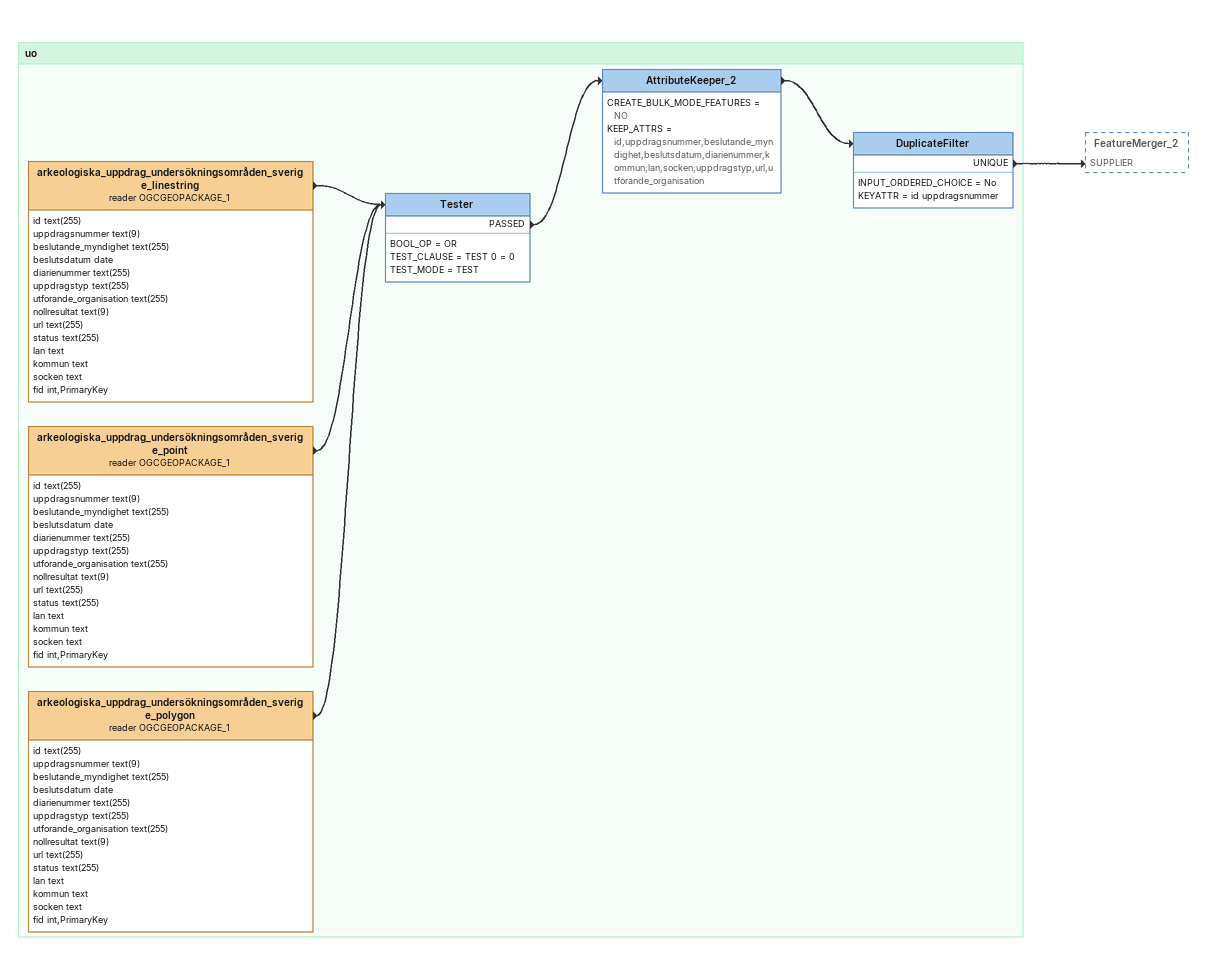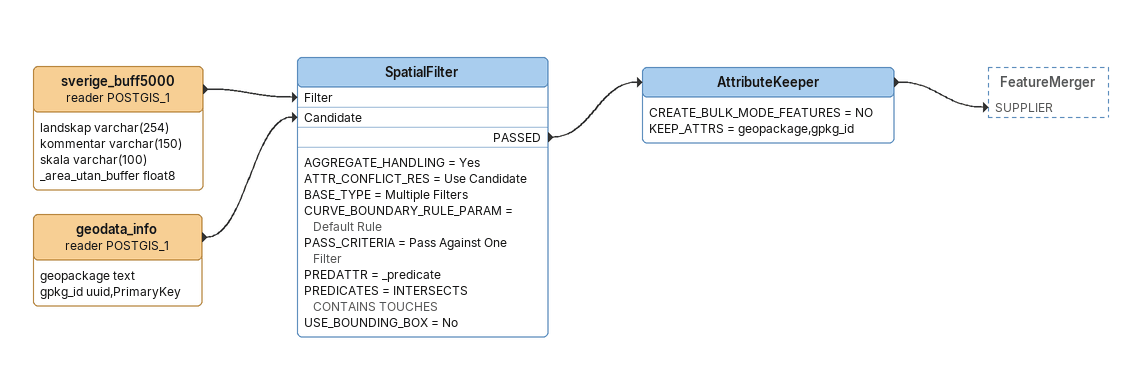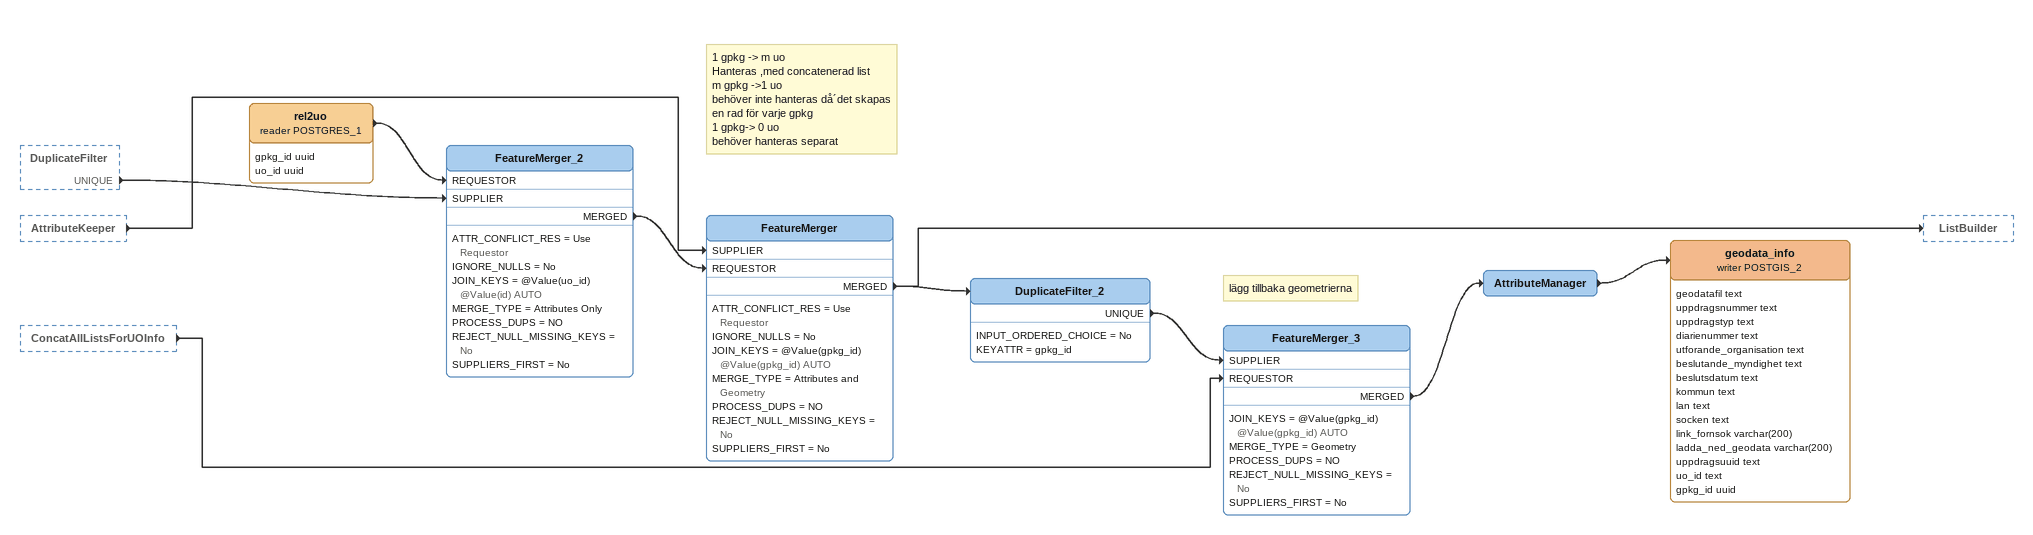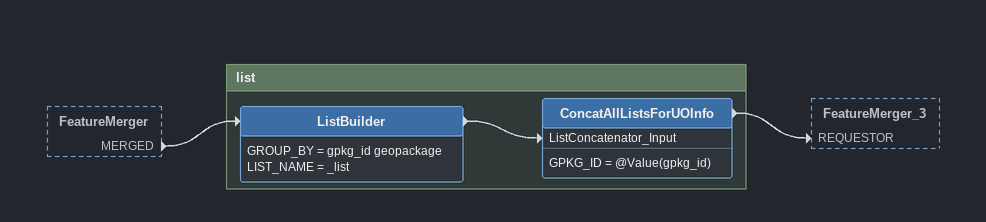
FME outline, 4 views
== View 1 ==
Bookmark: uo
arkeologiska_uppdrag_undersökningsområden_sverige_linestring (reader OGCGEOPACKAGE_1)
    attributes: id text(255), uppdragsnummer text(9), beslutande_myndighet text(255), beslutsdatum date, diarienummer text(255), uppdragstyp text(255), utforande_organisation text(255), nollresultat text(9), url text(255), status text(255), lan text, kommun text, socken text, fid int,PrimaryKey
    -> Tester
arkeologiska_uppdrag_undersökningsområden_sverige_point (reader OGCGEOPACKAGE_1)
    attributes: id text(255), uppdragsnummer text(9), beslutande_myndighet text(255), beslutsdatum date, diarienummer text(255), uppdragstyp text(255), utforande_organisation text(255), nollresultat text(9), url text(255), status text(255), lan text, kommun text, socken text, fid int,PrimaryKey
    -> Tester
arkeologiska_uppdrag_undersökningsområden_sverige_polygon (reader OGCGEOPACKAGE_1)
    attributes: id text(255), uppdragsnummer text(9), beslutande_myndighet text(255), beslutsdatum date, diarienummer text(255), uppdragstyp text(255), utforande_organisation text(255), nollresultat text(9), url text(255), status text(255), lan text, kommun text, socken text, fid int,PrimaryKey
    -> Tester
Tester
    BOOL_OP = OR
    TEST_CLAUSE = TEST 0 = 0
    TEST_MODE = TEST
    PASSED -> AttributeKeeper_2
AttributeKeeper_2
    CREATE_BULK_MODE_FEATURES = NO
    KEEP_ATTRS = id,uppdragsnummer,beslutande_myndighet,beslutsdatum,diarienummer,kommun,lan,socken,uppdragstyp,url,utforande_organisation
    -> DuplicateFilter
DuplicateFilter
    INPUT_ORDERED_CHOICE = No
    KEYATTR = id uppdragsnummer
    UNIQUE -> FeatureMerger_2 [SUPPLIER]

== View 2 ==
sverige_buff5000 (reader POSTGIS_1)
    attributes: landskap varchar(254), kommentar varchar(150), skala varchar(100), _area_utan_buffer float8
    -> SpatialFilter [Filter]
geodata_info (reader POSTGIS_1)
    attributes: geopackage text, gpkg_id uuid,PrimaryKey
    -> SpatialFilter [Candidate]
SpatialFilter
    AGGREGATE_HANDLING = Yes
    ATTR_CONFLICT_RES = Use Candidate
    BASE_TYPE = Multiple Filters
    CURVE_BOUNDARY_RULE_PARAM = Default Rule
    PASS_CRITERIA = Pass Against One Filter
    PREDATTR = _predicate
    PREDICATES = INTERSECTS CONTAINS TOUCHES
    USE_BOUNDING_BOX = No
    PASSED -> AttributeKeeper
AttributeKeeper
    CREATE_BULK_MODE_FEATURES = NO
    KEEP_ATTRS = geopackage,gpkg_id
    -> FeatureMerger [SUPPLIER]

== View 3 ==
DuplicateFilter [outside]
    UNIQUE -> FeatureMerger_2 [SUPPLIER]
AttributeKeeper [outside]
    -> FeatureMerger [SUPPLIER]
ConcatAllListsForUOInfo [outside]
    -> FeatureMerger_3 [REQUESTOR]
rel2uo (reader POSTGRES_1)
    attributes: gpkg_id uuid, uo_id uuid
    -> FeatureMerger_2 [REQUESTOR]
FeatureMerger_2
    ATTR_CONFLICT_RES = Use Requestor
    IGNORE_NULLS = No
    JOIN_KEYS = @Value(uo_id) @Value(id) AUTO
    MERGE_TYPE = Attributes Only
    PROCESS_DUPS = NO
    REJECT_NULL_MISSING_KEYS = No
    SUPPLIERS_FIRST = No
    MERGED -> FeatureMerger [REQUESTOR]
Note: 1 gpkg -> m uo / Hanteras ,med concatenerad list / m gpkg ->1 uo / behöver inte hanteras då´det skapas en rad för varje gpkg / 1 gpkg-> 0 uo / behöver hanteras separat
FeatureMerger
    ATTR_CONFLICT_RES = Use Requestor
    IGNORE_NULLS = No
    JOIN_KEYS = @Value(gpkg_id) @Value(gpkg_id) AUTO
    MERGE_TYPE = Attributes and Geometry
    PROCESS_DUPS = NO
    REJECT_NULL_MISSING_KEYS = No
    SUPPLIERS_FIRST = No
    MERGED -> ListBuilder
    MERGED -> DuplicateFilter_2
DuplicateFilter_2
    INPUT_ORDERED_CHOICE = No
    KEYATTR = gpkg_id
    UNIQUE -> FeatureMerger_3 [SUPPLIER]
Note: lägg tillbaka geometrierna
FeatureMerger_3
    JOIN_KEYS = @Value(gpkg_id) @Value(gpkg_id) AUTO
    MERGE_TYPE = Geometry
    PROCESS_DUPS = NO
    REJECT_NULL_MISSING_KEYS = No
    SUPPLIERS_FIRST = No
    MERGED -> AttributeManager
AttributeManager
    -> geodata_info (writer POSTGIS_2)
geodata_info (writer POSTGIS_2)
    attributes: geodatafil text, uppdragsnummer text, uppdragstyp text, diarienummer text, utforande_organisation text, beslutande_myndighet text, beslutsdatum text, kommun text, lan text, socken text, link_fornsok varchar(200), ladda_ned_geodata varchar(200), uppdragsuuid text, uo_id text, gpkg_id uuid

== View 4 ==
FeatureMerger [outside]
    MERGED -> ListBuilder

Bookmark: list
ListBuilder
    GROUP_BY = gpkg_id geopackage
    LIST_NAME = _list
    -> ConcatAllListsForUOInfo [ListConcatenator_Input]
ConcatAllListsForUOInfo
    GPKG_ID = @Value(gpkg_id)
    -> FeatureMerger_3 [REQUESTOR]
